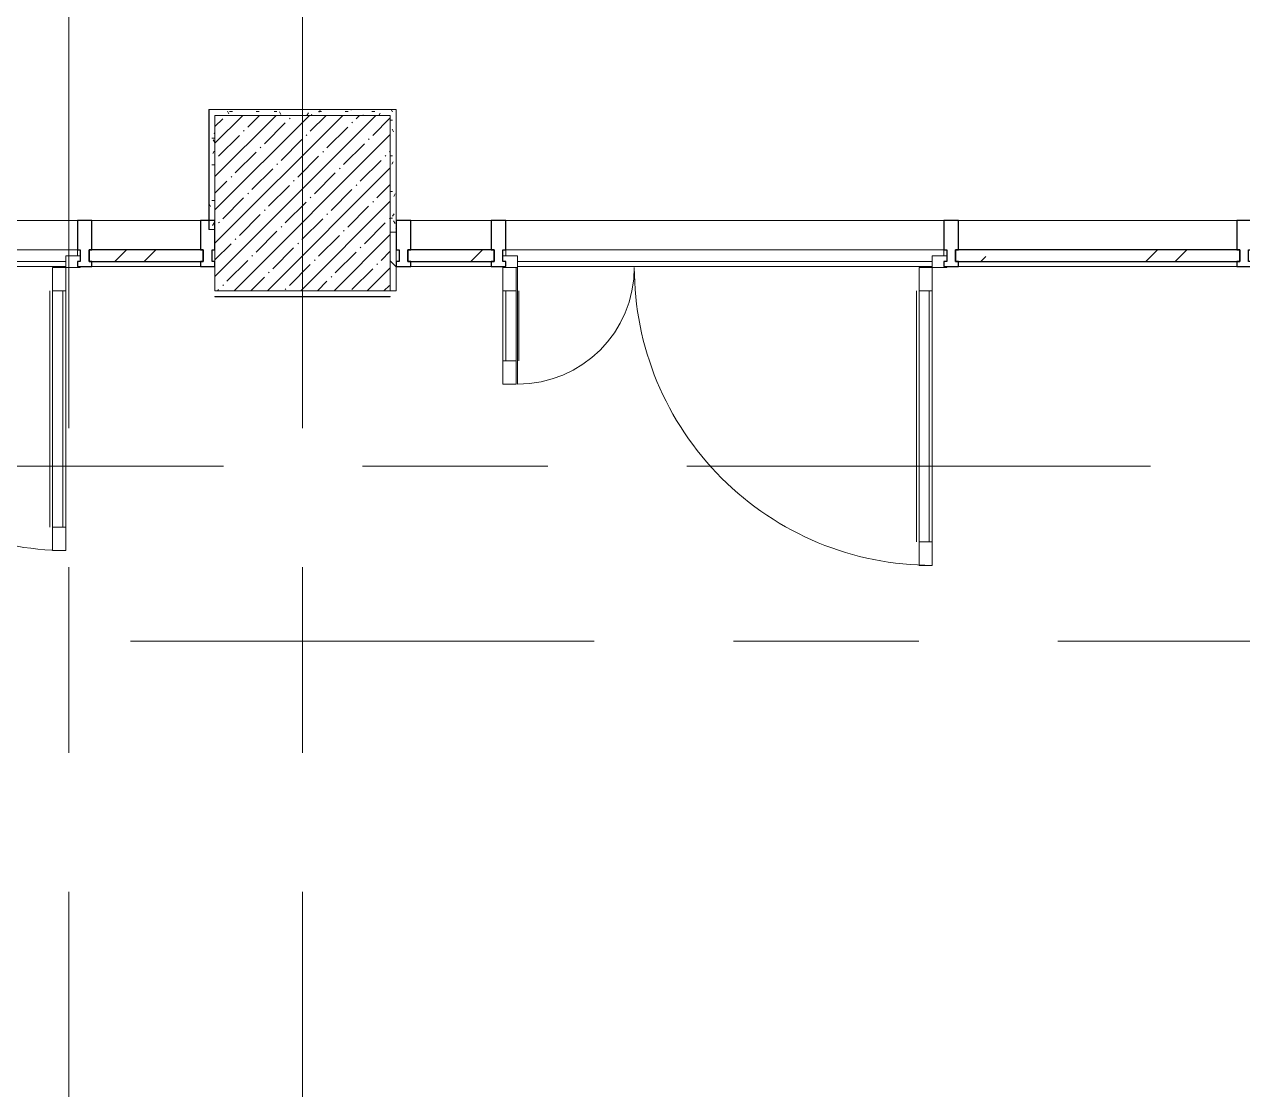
# Model space of a CAD drawing. Header units: millimetres. Extents: x 35840 to 252964, y -8553 to 29000.
# Drawn here: x 47507 to 51679, y 8965 to 12612 of the extents above; entities that cross this region are included whole.
import ezdxf

# ---------------------------------------------------------------- set-up
doc = ezdxf.new("R2010")
doc.units = ezdxf.units.MM
doc.linetypes.add('Осевая', pattern=[3175, 635, -476.25, 1587.5, -476.25])
for name, color, linetype, lineweight in [('A-DETL-GENF', 7, 'Continuous', 9), ('A-GLAZ-CURT', 7, 'Continuous', 9), ('A-GLAZ-CURT-1', 7, 'Continuous', 25), ('A-GLAZ-CWMG', 7, 'Continuous', 9), ('A-GLAZ-CWMG-1', 7, 'Continuous', 25), ('A-WALL', 7, 'Continuous', 9), ('I-WALL', 7, 'Continuous', 9), ('S-COLS', 7, 'Continuous', 9), ('Оси-2', 7, 'Осевая', 9)]:
    doc.layers.add(name, color=color, linetype=linetype, lineweight=lineweight)
for name, color, linetype, lineweight, true_color in [('A-DOOR-1', 7, 'Continuous', 9, 0xc0c0c0), ('A-WALL-1', 9, 'Continuous', 9, 0x808080), ('A-WALL-FNSH-1', 9, 'Continuous', 9, 0x808080)]:
    doc.layers.add(name, color=color, linetype=linetype, lineweight=lineweight, true_color=true_color)
pattern_1 = [(0, (600, 0), (121.92, 30.48), [10.058, -81.382, 10.058, -81.382, -487.68]), (0, (600, 0), (121.92, 30.48), [-182.88, 10.058, -172.822, 10.058, -81.382, -213.36]), (0, (600, 0), (121.92, 30.48), [-457.2, 10.058, -50.902, 10.058, -142.342]), (120, (645.72, 15.24), (-87.356454, 90.345817), [10.058, -81.382, 10.058, -81.382, -487.68]), (120, (645.72, 15.24), (-87.356454, 90.345817), [-182.88, 10.058, -172.822, 10.058, -81.382, -213.36]), (120, (645.72, 15.24), (-87.356454, 90.345817), [-457.2, 10.058, -50.902, 10.058, -142.342]), (240, (660.96, 76.2), (-34.563546, -120.825817), [10.058, -81.382, 10.058, -81.382, -487.68]), (240, (660.96, 76.2), (-34.563546, -120.825817), [-182.88, 10.058, -172.822, 10.058, -81.382, -213.36]), (240, (660.96, 76.2), (-34.563546, -120.825817), [-457.2, 10.058, -50.902, 10.058, -142.342])]

# ---------------------------------------------------------------- blocks, each defined once
blk = doc.blocks.new('Прямоугольный импост - Импост структурный с накладкой - 160мм Темный-32467808-План расстановки мебели и оборудования 1 этажа в осях 12-23')
at = {"layer": 'A-GLAZ-CWMG-1'}
for p, q in [((-50, 40), (-50, 140)), ((-50, 140), (0, 140)), ((0, 140), (0, 40)), ((-40, 40), (-50, 40)), ((-50, -17), (-50, 0)), ((-50, 0), (-40, 0)), ((-40, 0), (-40, 40)), ((-10, 40), (-10, 0)), ((0, 40), (-10, 40)), ((-10, 0), (0, 0)), ((0, 0), (0, -17)), ((0, -17), (-50, -17))]:
    blk.add_line(p, q, dxfattribs=at)
blk = doc.blocks.new('Системная панель - Стекло - 40мм-32784007-План расстановки мебели и оборудования 1 этажа в осях 12-23')
at = {"layer": 'A-GLAZ-CURT'}
h = blk.add_hatch(dxfattribs=at)
h.set_pattern_fill('FP_94', color=256, style=0, pattern_type=2)
h.set_pattern_definition([(225, (48468.5, 11700), (282.8427, -282.8427), [200, -600]), (225, (48668.5, 11800), (282.8427, -282.8427), [600, -200]), (225, (48268.5, 11900), (282.8427, -282.8427), [200, -600])])
h.paths.add_polyline_path([(-147.5, 0), (-147.5, -40), (147.5, -40), (147.5, 0)])
at = {"layer": 'A-GLAZ-CURT-1'}
for p, q in [((147.5, 0), (-147.5, 0)), ((-147.5, 0), (-147.5, -40)), ((147.5, -40), (147.5, 0)), ((-147.5, -40), (147.5, -40))]:
    blk.add_line(p, q, dxfattribs=at)
blk = doc.blocks.new('Дверь_Витражная_остекление_ - В-19-32784442-План расстановки мебели и оборудования 1 этажа в осях 12-23')
at = {"layer": 'A-DETL-GENF'}
for p, q in [((-710, 1040), (-665, 1040)), ((-710, 1040), (-710, 20)), ((-665, 1040), (-710, 1040)), ((-710, 1040), (-710, 20)), ((-665, 1040), (-665, 20)), ((-665, 20), (-665, 1040)), ((-710, 960), (-665, 960)), ((-700, 960), (-700, 100)), ((-656, 960), (-656, 100)), ((760, 420), (715, 420)), ((715, 420), (715, 20)), ((760, 420), (715, 420)), ((715, 420), (715, 20)), ((760, 420), (760, 20)), ((760, 20), (760, 420)), ((706, 340), (706, 100)), ((760, 340), (715, 340)), ((750, 340), (750, 100)), ((-710, 100), (-665, 100)), ((760, 100), (715, 100)), ((-665, 20), (-710, 20)), ((-710, 20), (-665, 20))]:
    blk.add_line(p, q, dxfattribs=at)
at = {"layer": 'A-DOOR-1'}
for p, q in [((-710, 1040), (-710, 20)), ((710, 420), (710, 20)), ((-710, 20), (-760, 20)), ((-760, 20), (-760, 17)), ((-710, -20), (-710, 20)), ((760, 20), (710, 20)), ((710, 20), (710, -20)), ((760, 17), (760, 20)), ((-760, -20), (-710, -20)), ((710, -20), (760, -20))]:
    blk.add_line(p, q, dxfattribs=at)
for centre, radius, start, end in [((-710, 20), 1020, 360, 90), ((710, 20), 400, 90, 180)]:
    blk.add_arc(centre, radius, start, end, dxfattribs=at)
blk = doc.blocks.new('Прямоугольный импост - Импост структурный с накладкой - 160мм Темный-32784438-План расстановки мебели и оборудования 1 этажа в осях 12-23')
at = {"layer": 'A-GLAZ-CWMG'}
for p, q in [((49156, 11940), (50656, 11940)), ((49156, 11820), (49156, 11840)), ((49156, 11840), (50656, 11840)), ((50656, 11840), (50656, 11820)), ((49196, 11800), (50616, 11800)), ((49196, 11783), (50616, 11783))]:
    blk.add_line(p, q, dxfattribs=at)
blk = doc.blocks.new('Системная панель - Стекло - 40мм-32784544-План расстановки мебели и оборудования 1 этажа в осях 12-23')
at = {"layer": 'A-GLAZ-CURT'}
h = blk.add_hatch(dxfattribs=at)
h.set_pattern_fill('FP_95', color=256, style=0, pattern_type=2)
h.set_pattern_definition([(225, (50682.5, 11700), (282.8427, -282.8427), [200, -600]), (225, (50882.5, 11800), (282.8427, -282.8427), [600, -200]), (225, (50482.5, 11900), (282.8427, -282.8427), [200, -600])])
h.paths.add_polyline_path([(-486.5, 0), (-486.5, -40), (486.5, -40), (486.5, 0), (-302.4, 0)])
at = {"layer": 'A-GLAZ-CURT-1'}
for p, q in [((486.5, 0), (-486.5, 0)), ((-486.5, 0), (-486.5, -40)), ((486.5, -40), (486.5, 0)), ((-486.5, -40), (486.5, -40))]:
    blk.add_line(p, q, dxfattribs=at)
blk = doc.blocks.new('Прямоугольный импост - Импост структурный с накладкой - 160мм Темный-32784005-План расстановки мебели и оборудования 1 этажа в осях 12-23')
at = {"layer": 'A-GLAZ-CWMG'}
for p, q in [((48831, 11940), (49106, 11940)), ((48831, 11783), (49106, 11783))]:
    blk.add_line(p, q, dxfattribs=at)
blk = doc.blocks.new('Прямоугольный импост - Импост структурный с накладкой - 160мм Темный-30755836-План расстановки мебели и оборудования 1 этажа в осях 12-23')
at = {"layer": 'A-GLAZ-CWMG-1'}
for p, q in [((-25, 40), (-25, 140)), ((-25, 140), (25, 140)), ((25, 140), (25, 40)), ((-15, 40), (-25, 40)), ((-25, -17), (-25, 0)), ((-25, 0), (-15, 0)), ((-15, 0), (-15, 40)), ((15, 40), (15, 0)), ((25, 40), (15, 40)), ((15, 0), (25, 0)), ((25, 0), (25, -17)), ((25, -17), (-25, -17))]:
    blk.add_line(p, q, dxfattribs=at)
blk = doc.blocks.new('Прямоугольный импост - Импост структурный с накладкой - 160мм Темный-32784440-План расстановки мебели и оборудования 1 этажа в осях 12-23')
at = {"layer": 'A-GLAZ-CWMG'}
for p, q in [((50706, 11940), (51659, 11940)), ((50706, 11783), (51659, 11783))]:
    blk.add_line(p, q, dxfattribs=at)
blk = doc.blocks.new('Прямоугольный импост - Импост структурный с накладкой - 160мм Темный-30755843-План расстановки мебели и оборудования 1 этажа в осях 12-23')
at = {"layer": 'A-GLAZ-CWMG-1'}
for p, q in [((0, 140), (-50, 140)), ((-50, 140), (-50, 40)), ((0, 40), (0, 140)), ((-50, 40), (-40, 40)), ((-40, 0), (-50, 0)), ((-50, 0), (-50, -17)), ((-40, 40), (-40, 0)), ((-10, 0), (-10, 40)), ((-10, 40), (0, 40)), ((0, 0), (-10, 0)), ((0, -17), (0, 0)), ((-50, -17), (0, -17))]:
    blk.add_line(p, q, dxfattribs=at)
blk = doc.blocks.new('Дверь_Витражная_остекление_ - В-9-32786634-План расстановки мебели и оборудования 1 этажа в осях 12-23')
at = {"layer": 'A-DETL-GENF'}
for p, q in [((-684.5, 989), (-639.5, 989)), ((-684.5, 989), (-684.5, 20)), ((-639.5, 989), (-684.5, 989)), ((-684.5, 989), (-684.5, 20)), ((-639.5, 989), (-639.5, 20)), ((-639.5, 20), (-639.5, 989)), ((-684.5, 909), (-639.5, 909)), ((-674.5, 909), (-674.5, 100)), ((-630.5, 909), (-630.5, 100)), ((734.5, 420), (689.5, 420)), ((689.5, 420), (689.5, 20)), ((734.5, 420), (689.5, 420)), ((689.5, 420), (689.5, 20)), ((734.5, 420), (734.5, 20)), ((734.5, 20), (734.5, 420)), ((680.5, 340), (680.5, 100)), ((734.5, 340), (689.5, 340)), ((724.5, 340), (724.5, 100)), ((-684.5, 100), (-639.5, 100)), ((734.5, 100), (689.5, 100)), ((-639.5, 20), (-684.5, 20)), ((-684.5, 20), (-639.5, 20))]:
    blk.add_line(p, q, dxfattribs=at)
at = {"layer": 'A-DOOR-1'}
for p, q in [((-684.5, 989), (-684.5, 20)), ((684.5, 420), (684.5, 20)), ((-684.5, 20), (-734.5, 20)), ((-734.5, 20), (-734.5, 17)), ((-684.5, -20), (-684.5, 20)), ((734.5, 20), (684.5, 20)), ((684.5, 20), (684.5, -20)), ((734.5, 17), (734.5, 20)), ((-734.5, -20), (-684.5, -20)), ((684.5, -20), (734.5, -20))]:
    blk.add_line(p, q, dxfattribs=at)
for centre, radius, start, end in [((-684.5, 20), 969, 360, 90), ((684.5, 20), 400, 90, 180)]:
    blk.add_arc(centre, radius, start, end, dxfattribs=at)
blk = doc.blocks.new('Прямоугольный импост - Импост структурный с накладкой - 160мм Темный-32786259-План расстановки мебели и оборудования 1 этажа в осях 12-23')
at = {"layer": 'A-GLAZ-CWMG'}
for p, q in [((46240, 11940), (47689, 11940)), ((46240, 11820), (46240, 11840)), ((46240, 11840), (47689, 11840)), ((47689, 11840), (47689, 11820)), ((46280, 11800), (47649, 11800)), ((46280, 11783), (47649, 11783))]:
    blk.add_line(p, q, dxfattribs=at)
blk = doc.blocks.new('Системная панель - Стекло - 40мм-32786365-План расстановки мебели и оборудования 1 этажа в осях 12-23')
at = {"layer": 'A-GLAZ-CURT'}
h = blk.add_hatch(dxfattribs=at)
h.set_pattern_fill('FP_96', color=256, style=0, pattern_type=2)
h.set_pattern_definition([(225, (47424.5, 11700), (282.8427, -282.8427), [200, -600]), (225, (47624.5, 11800), (282.8427, -282.8427), [600, -200]), (225, (47224.5, 11900), (282.8427, -282.8427), [200, -600])])
h.paths.add_polyline_path([(-195.5, 0), (-195.5, -40), (195.5, -40), (195.5, 0)])
at = {"layer": 'A-GLAZ-CURT-1'}
for p, q in [((195.5, 0), (-195.5, 0)), ((-195.5, 0), (-195.5, -40)), ((195.5, -40), (195.5, 0)), ((-195.5, -40), (195.5, -40))]:
    blk.add_line(p, q, dxfattribs=at)
blk = doc.blocks.new('Прямоугольный импост - Импост структурный с накладкой - 160мм Темный-32786261-План расстановки мебели и оборудования 1 этажа в осях 12-23')
at = {"layer": 'A-GLAZ-CWMG'}
for p, q in [((47739, 11940), (48110, 11940)), ((47739, 11783), (48110, 11783))]:
    blk.add_line(p, q, dxfattribs=at)

msp = doc.modelspace()

# ---------------------------------------------------------------- hatches: boundary and pattern name
at = {"layer": 'I-WALL'}
h = msp.add_hatch(dxfattribs=at)
h.set_pattern_fill('FP_85', color=256, style=0, pattern_type=2)
h.set_pattern_definition(pattern_1)
h.paths.add_polyline_path([(48760, 12300), (48760, 12320), (48140, 12320), (48140, 12300), (48586.2, 12300)])
h = msp.add_hatch(dxfattribs=at)
h.set_pattern_fill('FP_85', color=256, style=0, pattern_type=2)
h.set_pattern_definition(pattern_1)
h.paths.add_polyline_path([(48780, 11900), (48780, 12320), (48760, 12320), (48760, 11900)])
h = msp.add_hatch(dxfattribs=at)
h.set_pattern_fill('FP_85', color=256, style=0, pattern_type=2)
h.set_pattern_definition(pattern_1)
h.paths.add_polyline_path([(48160, 11910), (48160, 12300), (48140, 12300), (48140, 11910)])
h = msp.add_hatch(dxfattribs=at)
h.set_pattern_fill('FP_20', color=256, style=0, pattern_type=2)
h.set_pattern_definition([(135, (600, 0), (-70.71068, -70.71068), [])])
h.paths.add_polyline_path([(48760, 11700), (48781, 11700), (48780, 11900), (48760, 11900)])
at = {"layer": 'S-COLS'}
h = msp.add_hatch(dxfattribs=at)
h.set_pattern_fill('FP_1', color=256, style=0, pattern_type=2)
h.set_pattern_definition([(45, (600, 0), (-57.02463, 57.02463), []), (45, (657.025, 0), (-57.02463, 57.02463), [100.806, -20.161, 3.353, -16.808])])
h.paths.add_polyline_path([(48160, 11700), (48760, 11700), (48760, 12300), (48160, 12300)])

# ---------------------------------------------------------------- linework, layer by layer
at = {"layer": 'A-WALL'}
msp.add_line((48760, 11900), (48760, 11700), dxfattribs=at)
at = {"layer": 'A-WALL-1'}
for p, q in [((48780, 12320), (48140, 12320)), ((48140, 12320), (48140, 11910)), ((48160, 12300), (48760, 12300)), ((48160, 11910), (48160, 12300)), ((48760, 12300), (48760, 11900)), ((48140, 11910), (48160, 11910)), ((48781, 11900), (48760, 11900)), ((48760, 11900), (48780, 11900)), ((48781, 11700), (48781, 11900)), ((48760, 11700), (48781, 11700))]:
    msp.add_line(p, q, dxfattribs=at)
at = {"layer": 'A-WALL-FNSH-1'}
for p, q in [((48781, 12321), (48139, 12321)), ((48139, 12321), (48139, 11910)), ((48780, 12320), (48780, 11900)), ((48781, 11900), (48781, 12321)), ((48139, 11910), (48140, 11910)), ((48760, 11680), (48160, 11680)), ((48160, 11680), (48160, 11679)), ((48160, 11679), (48760, 11679)), ((48760, 11679), (48760, 11680))]:
    msp.add_line(p, q, dxfattribs=at)
at = {"layer": 'S-COLS'}
for p, q in [((48760, 12300), (48160, 12300)), ((48160, 12300), (48160, 11700)), ((48760, 11900), (48760, 12300)), ((48760, 11700), (48760, 11900)), ((48160, 11700), (48760, 11700))]:
    msp.add_line(p, q, dxfattribs=at)
at = {"layer": 'Оси-2'}
for p, q in [((47660, 593.7), (47660, 24898.1)), ((48460, 593.7), (48460, 24898.1)), ((39140.1, 11100), (82060, 11100)), ((40410.1, 10500), (82060, 10500))]:
    msp.add_line(p, q, dxfattribs=at)

# ---------------------------------------------------------------- block references
at = {"layer": 'A-DOOR-1', "rotation": 180}
for name, p in [('Дверь_Витражная_остекление_ - В-9-32786634-План расстановки мебели и оборудования 1 этажа в осях 12-23', (46964.5, 11800)), ('Дверь_Витражная_остекление_ - В-19-32784442-План расстановки мебели и оборудования 1 этажа в осях 12-23', (49906, 11800))]:
    msp.add_blockref(name, p, dxfattribs=at)
at = {"layer": 'A-GLAZ-CURT', "rotation": 180}
for name, p in [('Системная панель - Стекло - 40мм-32786365-План расстановки мебели и оборудования 1 этажа в осях 12-23', (47924.5, 11800)), ('Системная панель - Стекло - 40мм-32784007-План расстановки мебели и оборудования 1 этажа в осях 12-23', (48968.5, 11800)), ('Системная панель - Стекло - 40мм-32784544-План расстановки мебели и оборудования 1 этажа в осях 12-23', (51182.5, 11800))]:
    msp.add_blockref(name, p, dxfattribs=at)
at = {"layer": 'A-GLAZ-CWMG'}
for name, p in [('Прямоугольный импост - Импост структурный с накладкой - 160мм Темный-32786259-План расстановки мебели и оборудования 1 этажа в осях 12-23', (0, 0)), ('Прямоугольный импост - Импост структурный с накладкой - 160мм Темный-32786261-План расстановки мебели и оборудования 1 этажа в осях 12-23', (0, 0)), ('Прямоугольный импост - Импост структурный с накладкой - 160мм Темный-30755843-План расстановки мебели и оборудования 1 этажа в осях 12-23', (48160, 11800)), ('Прямоугольный импост - Импост структурный с накладкой - 160мм Темный-32784005-План расстановки мебели и оборудования 1 этажа в осях 12-23', (0, 0)), ('Прямоугольный импост - Импост структурный с накладкой - 160мм Темный-32784438-План расстановки мебели и оборудования 1 этажа в осях 12-23', (0, 0)), ('Прямоугольный импост - Импост структурный с накладкой - 160мм Темный-32784440-План расстановки мебели и оборудования 1 этажа в осях 12-23', (0, 0)), ('Прямоугольный импост - Импост структурный с накладкой - 160мм Темный-30755843-План расстановки мебели и оборудования 1 этажа в осях 12-23', (51709, 11800))]:
    msp.add_blockref(name, p, dxfattribs=at)
at = {"layer": 'A-GLAZ-CWMG', "extrusion": (0, 0, -1)}
for name, p in [('Прямоугольный импост - Импост структурный с накладкой - 160мм Темный-30755836-План расстановки мебели и оборудования 1 этажа в осях 12-23', (-47714, 11800)), ('Прямоугольный импост - Импост структурный с накладкой - 160мм Темный-32467808-План расстановки мебели и оборудования 1 этажа в осях 12-23', (-48781, 11800)), ('Прямоугольный импост - Импост структурный с накладкой - 160мм Темный-30755836-План расстановки мебели и оборудования 1 этажа в осях 12-23', (-49131, 11800)), ('Прямоугольный импост - Импост структурный с накладкой - 160мм Темный-30755836-План расстановки мебели и оборудования 1 этажа в осях 12-23', (-50681, 11800))]:
    msp.add_blockref(name, p, dxfattribs=at)

doc.saveas('drawing.dxf')
